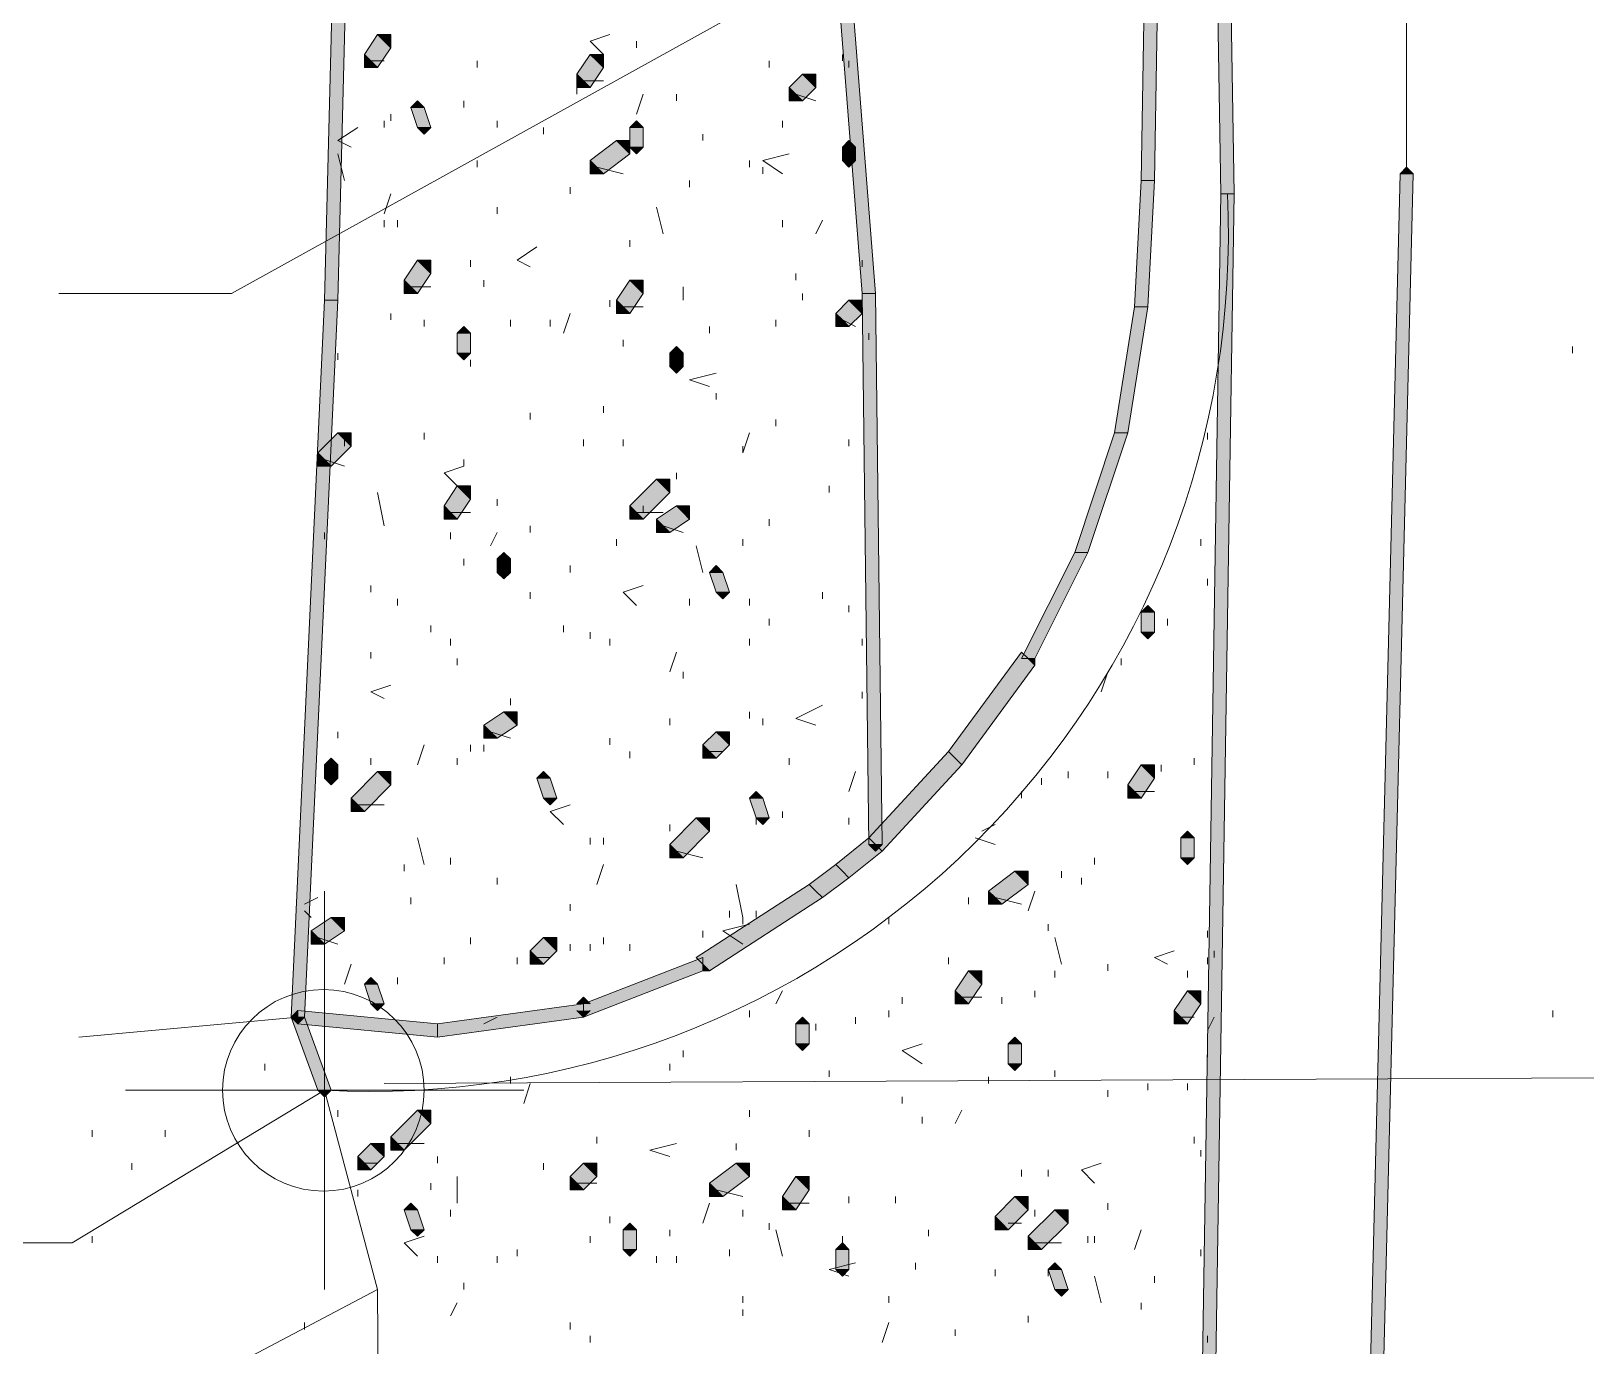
# Model space of a CAD drawing. Header units: inches. Extents: x 10 to 486, y 7 to 426.
# Drawn here: x 376.33 to 391.94, y 404.32 to 417.52 of the extents above; entities that cross this region are included whole.
import ezdxf

# ---------------------------------------------------------------- set-up
doc = ezdxf.new("R2010")
doc.units = ezdxf.units.IN
doc.header["$LTSCALE"] = 3
doc.header["$MEASUREMENT"] = 0
doc.layers.add('PDF_Geometry', color=7, linetype='Continuous', true_color=0x999999)
doc.layers.add('PDF_Solid Fills', color=7, linetype='Continuous')

msp = doc.modelspace()

# ---------------------------------------------------------------- hatches: boundary and pattern name
at = {"layer": 'PDF_Solid Fills', "true_color": 0x999999, "transparency": 33554559}
for points in [[(379.343, 414.817), (379.41, 414.817), (379.543, 420.083), (379.41, 420.083), (379.277, 414.817)], [(384.743, 414.883), (384.81, 414.883), (384.41, 419.95), (384.277, 419.95), (384.677, 414.883)], [(379.743, 417.217), (379.81, 417.15), (379.943, 417.35), (379.877, 417.417), (379.81, 417.483), (379.677, 417.283)], [(381.877, 417.017), (381.943, 416.95), (382.077, 417.15), (382.01, 417.217), (381.943, 417.283), (381.81, 417.083)], [(384.01, 416.883), (384.077, 416.817), (384.21, 416.95), (384.143, 417.017), (384.077, 417.083), (383.943, 416.95)], [(380.277, 416.55), (380.343, 416.55), (380.277, 416.75), (380.143, 416.75), (380.21, 416.55)], [(382.01, 416.15), (382.077, 416.083), (382.343, 416.283), (382.277, 416.35), (382.21, 416.417), (381.943, 416.217)], [(382.41, 416.35), (382.477, 416.35), (382.477, 416.55), (382.343, 416.55), (382.343, 416.35)], [(384.543, 416.217), (384.61, 416.217), (384.61, 416.35), (384.477, 416.35), (384.477, 416.217)], [(380.143, 414.95), (380.21, 414.883), (380.343, 415.083), (380.277, 415.15), (380.21, 415.217), (380.077, 415.017)], [(382.277, 414.75), (382.343, 414.683), (382.477, 414.883), (382.41, 414.95), (382.343, 415.017), (382.21, 414.817)], [(384.81, 409.35), (384.877, 409.35), (384.81, 414.883), (384.677, 414.883), (384.743, 409.35)], [(379.01, 407.617), (379.077, 407.617), (379.41, 414.817), (379.277, 414.817), (378.943, 407.617)], [(384.477, 414.617), (384.543, 414.55), (384.677, 414.683), (384.61, 414.75), (384.543, 414.817), (384.41, 414.683)], [(380.677, 414.283), (380.743, 414.283), (380.743, 414.483), (380.61, 414.483), (380.61, 414.283)], [(382.81, 414.15), (382.877, 414.15), (382.877, 414.283), (382.743, 414.283), (382.743, 414.15)], [(379.277, 413.217), (379.343, 413.15), (379.543, 413.35), (379.477, 413.417), (379.41, 413.483), (379.21, 413.283)], [(382.41, 412.683), (382.477, 412.617), (382.743, 412.883), (382.677, 412.95), (382.61, 413.017), (382.343, 412.75)], [(380.543, 412.683), (380.61, 412.617), (380.743, 412.817), (380.677, 412.883), (380.61, 412.95), (380.477, 412.75)], [(382.677, 412.55), (382.743, 412.483), (382.943, 412.617), (382.877, 412.683), (382.81, 412.75), (382.61, 412.617)], [(381.077, 412.083), (381.143, 412.083), (381.143, 412.217), (381.01, 412.217), (381.01, 412.083)], [(383.277, 411.883), (383.343, 411.883), (383.277, 412.083), (383.143, 412.083), (383.21, 411.883)], [(387.543, 411.483), (387.61, 411.483), (387.61, 411.683), (387.477, 411.683), (387.477, 411.483)], [(380.943, 410.483), (381.01, 410.417), (381.21, 410.55), (381.143, 410.617), (381.077, 410.683), (380.877, 410.55)], [(383.143, 410.283), (383.21, 410.217), (383.343, 410.35), (383.277, 410.417), (383.21, 410.483), (383.077, 410.35)], [(379.343, 410.017), (379.41, 410.017), (379.41, 410.15), (379.277, 410.15), (379.277, 410.017)], [(379.61, 409.75), (379.677, 409.683), (379.943, 409.95), (379.877, 410.017), (379.81, 410.083), (379.543, 409.817)], [(381.543, 409.817), (381.61, 409.817), (381.543, 410.017), (381.41, 410.017), (381.477, 409.817)], [(387.41, 409.883), (387.477, 409.817), (387.61, 410.017), (387.543, 410.083), (387.477, 410.15), (387.343, 409.95)], [(383.677, 409.617), (383.743, 409.617), (383.677, 409.817), (383.543, 409.817), (383.61, 409.617)], [(382.81, 409.283), (382.877, 409.217), (383.143, 409.483), (383.077, 409.55), (383.01, 409.617), (382.743, 409.35)], [(387.943, 409.217), (388.01, 409.217), (388.01, 409.417), (387.877, 409.417), (387.877, 409.217)], [(386.01, 408.817), (386.077, 408.75), (386.343, 408.95), (386.277, 409.017), (386.21, 409.083), (385.943, 408.883)], [(379.21, 408.417), (379.277, 408.35), (379.477, 408.483), (379.41, 408.55), (379.343, 408.617), (379.143, 408.483)], [(381.41, 408.217), (381.477, 408.15), (381.61, 408.283), (381.543, 408.35), (381.477, 408.417), (381.343, 408.283)], [(385.677, 407.817), (385.743, 407.75), (385.877, 407.95), (385.81, 408.017), (385.743, 408.083), (385.61, 407.883)], [(379.81, 407.75), (379.877, 407.75), (379.81, 407.95), (379.677, 407.95), (379.743, 407.75)], [(387.877, 407.617), (387.943, 407.55), (388.077, 407.75), (388.01, 407.817), (387.943, 407.883), (387.81, 407.683)], [(384.077, 407.35), (384.143, 407.35), (384.143, 407.55), (384.01, 407.55), (384.01, 407.35)], [(386.21, 407.15), (386.277, 407.15), (386.277, 407.35), (386.143, 407.35), (386.143, 407.15)], [(380.01, 406.35), (380.077, 406.283), (380.343, 406.55), (380.277, 406.617), (380.21, 406.683), (379.943, 406.417)], [(379.677, 406.15), (379.743, 406.083), (379.877, 406.217), (379.81, 406.283), (379.743, 406.35), (379.61, 406.217)], [(381.81, 405.95), (381.877, 405.883), (382.01, 406.017), (381.943, 406.083), (381.877, 406.15), (381.743, 406.017)], [(383.21, 405.883), (383.277, 405.817), (383.543, 406.017), (383.477, 406.083), (383.41, 406.15), (383.143, 405.95)], [(383.943, 405.75), (384.01, 405.683), (384.143, 405.883), (384.077, 405.95), (384.01, 406.017), (383.877, 405.817)], [(386.077, 405.55), (386.143, 405.483), (386.343, 405.683), (386.277, 405.75), (386.21, 405.817), (386.01, 405.617)], [(380.21, 405.483), (380.277, 405.483), (380.21, 405.683), (380.077, 405.683), (380.143, 405.483)], [(386.41, 405.35), (386.477, 405.283), (386.743, 405.55), (386.677, 405.617), (386.61, 405.683), (386.343, 405.417)], [(382.343, 405.283), (382.41, 405.283), (382.41, 405.483), (382.277, 405.483), (382.277, 405.283)], [(384.477, 405.083), (384.543, 405.083), (384.543, 405.283), (384.41, 405.283), (384.41, 405.083)], [(386.677, 404.883), (386.743, 404.883), (386.677, 405.083), (386.543, 405.083), (386.61, 404.883)]]:
    msp.add_hatch(color=253, dxfattribs=at).paths.add_polyline_path(points)
at = {"layer": 'PDF_Solid Fills', "true_color": 0x767676, "transparency": 33554559}
for points in [[(387.543, 416.017), (387.61, 416.017), (387.677, 420.017), (387.543, 420.017), (387.477, 416.017)], [(388.343, 415.883), (388.41, 415.883), (388.343, 419.95), (388.21, 419.95), (388.277, 415.883)], [(387.477, 414.75), (387.543, 414.75), (387.61, 416.017), (387.477, 416.017), (387.41, 414.75)], [(389.61, 394.617), (389.677, 394.617), (390.21, 416.083), (390.077, 416.083), (389.543, 394.617)], [(387.543, 364.883), (387.61, 364.883), (388.41, 415.883), (388.277, 415.883), (387.477, 364.883)], [(387.277, 413.483), (387.343, 413.483), (387.543, 414.75), (387.41, 414.75), (387.21, 413.483)], [(386.877, 412.283), (386.943, 412.283), (387.343, 413.483), (387.21, 413.483), (386.81, 412.283)], [(386.343, 411.217), (386.41, 411.217), (386.943, 412.283), (386.81, 412.283), (386.277, 411.217)], [(385.61, 410.217), (385.677, 410.15), (386.41, 411.15), (386.343, 411.217), (386.277, 411.283), (385.543, 410.283)], [(384.81, 409.35), (384.877, 409.283), (385.677, 410.15), (385.61, 410.217), (385.543, 410.283), (384.743, 409.417)], [(384.477, 409.083), (384.543, 409.017), (384.877, 409.283), (384.81, 409.35), (384.743, 409.417), (384.41, 409.15)], [(384.21, 408.883), (384.277, 408.817), (384.543, 409.017), (384.477, 409.083), (384.41, 409.15), (384.143, 408.95)], [(383.077, 408.15), (383.143, 408.083), (384.277, 408.817), (384.21, 408.883), (384.143, 408.95), (383.01, 408.217)], [(381.877, 407.683), (381.877, 407.617), (383.077, 408.083), (383.077, 408.217), (381.877, 407.75)], [(379.01, 407.617), (379.01, 407.55), (380.41, 407.417), (380.41, 407.55), (379.01, 407.683)], [(380.41, 407.483), (380.41, 407.417), (381.877, 407.617), (381.877, 407.75), (380.41, 407.55)], [(379.277, 406.883), (379.343, 406.883), (379.077, 407.617), (378.943, 407.617), (379.21, 406.883)]]:
    msp.add_hatch(color=8, dxfattribs=at).paths.add_polyline_path(points)

# ---------------------------------------------------------------- linework, layer by layer
at = {"layer": 'PDF_Geometry', "color": 7, "lineweight": 13}
for points in [[(387.61, 420.017), (378.343, 414.883), (376.61, 414.883)], [(379.277, 404.883), (379.277, 408.883)], [(379.877, 406.95), (394.277, 407.017)], [(379.277, 406.883), (376.743, 405.35), (374.743, 405.35)], [(377.277, 406.883), (381.277, 406.883)]]:
    msp.add_lwpolyline(points, dxfattribs=at)
at = {"layer": 'PDF_Geometry', "lineweight": 5}
for points in [[(379.343, 414.817), (379.41, 414.817), (379.543, 420.083), (379.41, 420.083), (379.277, 414.817)], [(384.743, 414.883), (384.81, 414.883), (384.41, 419.95), (384.277, 419.95), (384.677, 414.883)], [(379.743, 417.217), (379.81, 417.15), (379.943, 417.35), (379.877, 417.417), (379.81, 417.483), (379.677, 417.283)], [(381.877, 417.017), (381.943, 416.95), (382.077, 417.15), (382.01, 417.217), (381.943, 417.283), (381.81, 417.083)], [(384.01, 416.883), (384.077, 416.817), (384.21, 416.95), (384.143, 417.017), (384.077, 417.083), (383.943, 416.95)], [(380.277, 416.55), (380.343, 416.55), (380.277, 416.75), (380.143, 416.75), (380.21, 416.55)], [(382.01, 416.15), (382.077, 416.083), (382.343, 416.283), (382.277, 416.35), (382.21, 416.417), (381.943, 416.217)], [(382.41, 416.35), (382.477, 416.35), (382.477, 416.55), (382.343, 416.55), (382.343, 416.35)], [(384.543, 416.217), (384.61, 416.217), (384.61, 416.35), (384.477, 416.35), (384.477, 416.217)], [(380.143, 414.95), (380.21, 414.883), (380.343, 415.083), (380.277, 415.15), (380.21, 415.217), (380.077, 415.017)], [(382.277, 414.75), (382.343, 414.683), (382.477, 414.883), (382.41, 414.95), (382.343, 415.017), (382.21, 414.817)], [(384.81, 409.35), (384.877, 409.35), (384.81, 414.883), (384.677, 414.883), (384.743, 409.35)], [(379.01, 407.617), (379.077, 407.617), (379.41, 414.817), (379.277, 414.817), (378.943, 407.617)], [(384.477, 414.617), (384.543, 414.55), (384.677, 414.683), (384.61, 414.75), (384.543, 414.817), (384.41, 414.683)], [(380.677, 414.283), (380.743, 414.283), (380.743, 414.483), (380.61, 414.483), (380.61, 414.283)], [(382.81, 414.15), (382.877, 414.15), (382.877, 414.283), (382.743, 414.283), (382.743, 414.15)], [(379.277, 413.217), (379.343, 413.15), (379.543, 413.35), (379.477, 413.417), (379.41, 413.483), (379.21, 413.283)], [(382.41, 412.683), (382.477, 412.617), (382.743, 412.883), (382.677, 412.95), (382.61, 413.017), (382.343, 412.75)], [(380.543, 412.683), (380.61, 412.617), (380.743, 412.817), (380.677, 412.883), (380.61, 412.95), (380.477, 412.75)], [(382.677, 412.55), (382.743, 412.483), (382.943, 412.617), (382.877, 412.683), (382.81, 412.75), (382.61, 412.617)], [(381.077, 412.083), (381.143, 412.083), (381.143, 412.217), (381.01, 412.217), (381.01, 412.083)], [(383.277, 411.883), (383.343, 411.883), (383.277, 412.083), (383.143, 412.083), (383.21, 411.883)], [(387.543, 411.483), (387.61, 411.483), (387.61, 411.683), (387.477, 411.683), (387.477, 411.483)], [(380.943, 410.483), (381.01, 410.417), (381.21, 410.55), (381.143, 410.617), (381.077, 410.683), (380.877, 410.55)], [(383.143, 410.283), (383.21, 410.217), (383.343, 410.35), (383.277, 410.417), (383.21, 410.483), (383.077, 410.35)], [(379.343, 410.017), (379.41, 410.017), (379.41, 410.15), (379.277, 410.15), (379.277, 410.017)], [(379.61, 409.75), (379.677, 409.683), (379.943, 409.95), (379.877, 410.017), (379.81, 410.083), (379.543, 409.817)], [(381.543, 409.817), (381.61, 409.817), (381.543, 410.017), (381.41, 410.017), (381.477, 409.817)], [(387.41, 409.883), (387.477, 409.817), (387.61, 410.017), (387.543, 410.083), (387.477, 410.15), (387.343, 409.95)], [(383.677, 409.617), (383.743, 409.617), (383.677, 409.817), (383.543, 409.817), (383.61, 409.617)], [(382.81, 409.283), (382.877, 409.217), (383.143, 409.483), (383.077, 409.55), (383.01, 409.617), (382.743, 409.35)], [(387.943, 409.217), (388.01, 409.217), (388.01, 409.417), (387.877, 409.417), (387.877, 409.217)], [(386.01, 408.817), (386.077, 408.75), (386.343, 408.95), (386.277, 409.017), (386.21, 409.083), (385.943, 408.883)], [(379.21, 408.417), (379.277, 408.35), (379.477, 408.483), (379.41, 408.55), (379.343, 408.617), (379.143, 408.483)], [(381.41, 408.217), (381.477, 408.15), (381.61, 408.283), (381.543, 408.35), (381.477, 408.417), (381.343, 408.283)], [(385.677, 407.817), (385.743, 407.75), (385.877, 407.95), (385.81, 408.017), (385.743, 408.083), (385.61, 407.883)], [(379.81, 407.75), (379.877, 407.75), (379.81, 407.95), (379.677, 407.95), (379.743, 407.75)], [(387.877, 407.617), (387.943, 407.55), (388.077, 407.75), (388.01, 407.817), (387.943, 407.883), (387.81, 407.683)], [(384.077, 407.35), (384.143, 407.35), (384.143, 407.55), (384.01, 407.55), (384.01, 407.35)], [(386.21, 407.15), (386.277, 407.15), (386.277, 407.35), (386.143, 407.35), (386.143, 407.15)], [(380.01, 406.35), (380.077, 406.283), (380.343, 406.55), (380.277, 406.617), (380.21, 406.683), (379.943, 406.417)], [(379.677, 406.15), (379.743, 406.083), (379.877, 406.217), (379.81, 406.283), (379.743, 406.35), (379.61, 406.217)], [(381.81, 405.95), (381.877, 405.883), (382.01, 406.017), (381.943, 406.083), (381.877, 406.15), (381.743, 406.017)], [(383.21, 405.883), (383.277, 405.817), (383.543, 406.017), (383.477, 406.083), (383.41, 406.15), (383.143, 405.95)], [(383.943, 405.75), (384.01, 405.683), (384.143, 405.883), (384.077, 405.95), (384.01, 406.017), (383.877, 405.817)], [(386.077, 405.55), (386.143, 405.483), (386.343, 405.683), (386.277, 405.75), (386.21, 405.817), (386.01, 405.617)], [(380.21, 405.483), (380.277, 405.483), (380.21, 405.683), (380.077, 405.683), (380.143, 405.483)], [(386.41, 405.35), (386.477, 405.283), (386.743, 405.55), (386.677, 405.617), (386.61, 405.683), (386.343, 405.417)], [(382.343, 405.283), (382.41, 405.283), (382.41, 405.483), (382.277, 405.483), (382.277, 405.283)], [(384.477, 405.083), (384.543, 405.083), (384.543, 405.283), (384.41, 405.283), (384.41, 405.083)], [(386.677, 404.883), (386.743, 404.883), (386.677, 405.083), (386.543, 405.083), (386.61, 404.883)]]:
    msp.add_lwpolyline(points, close=True, dxfattribs=at)
at = {"layer": 'PDF_Geometry', "color": 8, "lineweight": 5, "true_color": 0x767676}
for points in [[(387.543, 416.017), (387.61, 416.017), (387.677, 420.017), (387.543, 420.017), (387.477, 416.017)], [(388.343, 415.883), (388.41, 415.883), (388.343, 419.95), (388.21, 419.95), (388.277, 415.883)], [(387.477, 414.75), (387.543, 414.75), (387.61, 416.017), (387.477, 416.017), (387.41, 414.75)], [(389.61, 394.617), (389.677, 394.617), (390.21, 416.083), (390.077, 416.083), (389.543, 394.617)], [(387.543, 364.883), (387.61, 364.883), (388.41, 415.883), (388.277, 415.883), (387.477, 364.883)], [(387.277, 413.483), (387.343, 413.483), (387.543, 414.75), (387.41, 414.75), (387.21, 413.483)], [(386.877, 412.283), (386.943, 412.283), (387.343, 413.483), (387.21, 413.483), (386.81, 412.283)], [(386.343, 411.217), (386.41, 411.217), (386.943, 412.283), (386.81, 412.283), (386.277, 411.217)], [(385.61, 410.217), (385.677, 410.15), (386.41, 411.15), (386.343, 411.217), (386.277, 411.283), (385.543, 410.283)], [(384.81, 409.35), (384.877, 409.283), (385.677, 410.15), (385.61, 410.217), (385.543, 410.283), (384.743, 409.417)], [(385.677, 410.15), (385.677, 410.15), (385.61, 410.217)], [(384.477, 409.083), (384.543, 409.017), (384.877, 409.283), (384.81, 409.35), (384.743, 409.417), (384.41, 409.15)], [(384.877, 409.283), (384.877, 409.283), (384.81, 409.35)], [(384.21, 408.883), (384.277, 408.817), (384.543, 409.017), (384.477, 409.083), (384.41, 409.15), (384.143, 408.95)], [(384.543, 409.017), (384.543, 409.017), (384.477, 409.083)], [(383.077, 408.15), (383.143, 408.083), (384.277, 408.817), (384.21, 408.883), (384.143, 408.95), (383.01, 408.217)], [(384.277, 408.817), (384.277, 408.817), (384.21, 408.883)], [(381.877, 407.683), (381.877, 407.617), (383.077, 408.083), (383.077, 408.217), (381.877, 407.75)], [(379.01, 407.617), (379.01, 407.55), (380.41, 407.417), (380.41, 407.55), (379.01, 407.683)], [(380.41, 407.483), (380.41, 407.417), (381.877, 407.617), (381.877, 407.75), (380.41, 407.55)], [(379.277, 406.883), (379.343, 406.883), (379.077, 407.617), (378.943, 407.617), (379.21, 406.883)]]:
    msp.add_lwpolyline(points, close=True, dxfattribs=at)
at = {"layer": 'PDF_Geometry', "color": 8, "lineweight": 13, "true_color": 0x767676}
msp.add_lwpolyline([(390.143, 419.683), (390.143, 416.083)], dxfattribs=at)
at = {"layer": 'PDF_Geometry', "lineweight": 5}
for points in [[(379.81, 417.483), (379.943, 417.483), (379.943, 417.35)], [(379.81, 417.15), (379.677, 417.15), (379.677, 417.283)], [(381.943, 417.283), (382.077, 417.283), (382.077, 417.15)], [(381.943, 416.95), (381.81, 416.95), (381.81, 417.083)], [(384.077, 417.083), (384.21, 417.083), (384.21, 416.95)], [(384.077, 416.817), (383.943, 416.817), (383.943, 416.95)], [(380.143, 416.75), (380.21, 416.817), (380.277, 416.75)], [(382.343, 416.55), (382.41, 416.617), (382.477, 416.55)], [(380.343, 416.55), (380.277, 416.483), (380.21, 416.55)], [(382.21, 416.417), (382.343, 416.417), (382.343, 416.283)], [(384.477, 416.35), (384.543, 416.417), (384.61, 416.35)], [(382.477, 416.35), (382.41, 416.283), (382.343, 416.35)], [(382.077, 416.083), (381.943, 416.083), (381.943, 416.217)], [(384.61, 416.217), (384.543, 416.15), (384.477, 416.217)], [(380.21, 415.217), (380.343, 415.217), (380.343, 415.083)], [(380.21, 414.883), (380.077, 414.883), (380.077, 415.017)], [(382.343, 415.017), (382.477, 415.017), (382.477, 414.883)], [(384.81, 414.883), (384.81, 414.883)], [(379.41, 414.817), (379.41, 414.817)], [(382.343, 414.683), (382.21, 414.683), (382.21, 414.817)], [(384.543, 414.817), (384.677, 414.817), (384.677, 414.683)], [(380.61, 414.483), (380.677, 414.55), (380.743, 414.483)], [(384.543, 414.55), (384.41, 414.55), (384.41, 414.683)], [(380.743, 414.283), (380.677, 414.217), (380.61, 414.283)], [(382.743, 414.283), (382.81, 414.35), (382.877, 414.283)], [(382.877, 414.15), (382.81, 414.083), (382.743, 414.15)], [(379.41, 413.483), (379.543, 413.483), (379.543, 413.35)], [(379.343, 413.15), (379.21, 413.15), (379.21, 413.283)], [(382.61, 413.017), (382.743, 413.017), (382.743, 412.883)], [(380.61, 412.95), (380.743, 412.95), (380.743, 412.817)], [(380.61, 412.617), (380.477, 412.617), (380.477, 412.75)], [(382.477, 412.617), (382.343, 412.617), (382.343, 412.75)], [(382.81, 412.75), (382.943, 412.75), (382.943, 412.617)], [(382.743, 412.483), (382.61, 412.483), (382.61, 412.617)], [(381.01, 412.217), (381.077, 412.283), (381.143, 412.217)], [(381.143, 412.083), (381.077, 412.017), (381.01, 412.083)], [(383.143, 412.083), (383.21, 412.15), (383.277, 412.083)], [(383.343, 411.883), (383.277, 411.817), (383.21, 411.883)], [(387.477, 411.683), (387.543, 411.75), (387.61, 411.683)], [(387.61, 411.483), (387.543, 411.417), (387.477, 411.483)], [(381.077, 410.683), (381.21, 410.683), (381.21, 410.55)], [(381.01, 410.417), (380.877, 410.417), (380.877, 410.55)], [(383.21, 410.483), (383.343, 410.483), (383.343, 410.35)], [(383.21, 410.217), (383.077, 410.217), (383.077, 410.35)], [(379.277, 410.15), (379.343, 410.217), (379.41, 410.15)], [(379.41, 410.017), (379.343, 409.95), (379.277, 410.017)], [(379.81, 410.083), (379.943, 410.083), (379.943, 409.95)], [(381.41, 410.017), (381.477, 410.083), (381.543, 410.017)], [(387.477, 410.15), (387.61, 410.15), (387.61, 410.017)], [(383.543, 409.817), (383.61, 409.883), (383.677, 409.817)], [(387.477, 409.817), (387.343, 409.817), (387.343, 409.95)], [(379.677, 409.683), (379.543, 409.683), (379.543, 409.817)], [(381.61, 409.817), (381.543, 409.75), (381.477, 409.817)], [(383.01, 409.617), (383.143, 409.617), (383.143, 409.483)], [(383.743, 409.617), (383.677, 409.55), (383.61, 409.617)], [(387.877, 409.417), (387.943, 409.483), (388.01, 409.417)], [(382.877, 409.217), (382.743, 409.217), (382.743, 409.35)], [(384.877, 409.35), (384.81, 409.283), (384.743, 409.35)], [(386.21, 409.083), (386.343, 409.083), (386.343, 408.95)], [(388.01, 409.217), (387.943, 409.15), (387.877, 409.217)], [(386.077, 408.75), (385.943, 408.75), (385.943, 408.883)], [(379.343, 408.617), (379.477, 408.617), (379.477, 408.483)], [(379.277, 408.35), (379.143, 408.35), (379.143, 408.483)], [(381.477, 408.417), (381.61, 408.417), (381.61, 408.283)], [(381.477, 408.15), (381.343, 408.15), (381.343, 408.283)], [(379.677, 407.95), (379.743, 408.017), (379.81, 407.95)], [(385.743, 408.083), (385.877, 408.083), (385.877, 407.95)], [(385.743, 407.75), (385.61, 407.75), (385.61, 407.883)], [(387.943, 407.883), (388.077, 407.883), (388.077, 407.75)], [(379.877, 407.75), (379.81, 407.683), (379.743, 407.75)], [(381.81, 407.75), (381.877, 407.817), (381.943, 407.75)], [(381.943, 407.683), (381.877, 407.617), (381.81, 407.683)], [(387.943, 407.55), (387.81, 407.55), (387.81, 407.683)], [(379.077, 407.617), (379.01, 407.55), (378.943, 407.617)], [(384.01, 407.55), (384.077, 407.617), (384.143, 407.55)], [(386.143, 407.35), (386.21, 407.417), (386.277, 407.35)], [(384.143, 407.35), (384.077, 407.283), (384.01, 407.35)], [(386.277, 407.15), (386.21, 407.083), (386.143, 407.15)], [(380.21, 406.683), (380.343, 406.683), (380.343, 406.55)], [(380.077, 406.283), (379.943, 406.283), (379.943, 406.417)], [(379.743, 406.35), (379.877, 406.35), (379.877, 406.217)], [(379.743, 406.083), (379.61, 406.083), (379.61, 406.217)], [(381.877, 406.15), (382.01, 406.15), (382.01, 406.017)], [(383.41, 406.15), (383.543, 406.15), (383.543, 406.017)], [(381.877, 405.883), (381.743, 405.883), (381.743, 406.017)], [(383.277, 405.817), (383.143, 405.817), (383.143, 405.95)], [(384.01, 406.017), (384.143, 406.017), (384.143, 405.883)], [(384.01, 405.683), (383.877, 405.683), (383.877, 405.817)], [(386.21, 405.817), (386.343, 405.817), (386.343, 405.683)], [(380.077, 405.683), (380.143, 405.75), (380.21, 405.683)], [(386.61, 405.683), (386.743, 405.683), (386.743, 405.55)], [(380.277, 405.483), (380.21, 405.417), (380.143, 405.483)], [(382.277, 405.483), (382.343, 405.55), (382.41, 405.483)], [(386.143, 405.483), (386.01, 405.483), (386.01, 405.617)], [(384.41, 405.283), (384.477, 405.35), (384.543, 405.283)], [(386.477, 405.283), (386.343, 405.283), (386.343, 405.417)], [(382.41, 405.283), (382.343, 405.217), (382.277, 405.283)], [(384.543, 405.083), (384.477, 405.017), (384.41, 405.083)], [(386.543, 405.083), (386.61, 405.15), (386.677, 405.083)], [(386.743, 404.883), (386.677, 404.817), (386.61, 404.883)]]:
    msp.add_lwpolyline(points, dxfattribs=at)
at = {"layer": 'PDF_Geometry', "lineweight": 13}
for points in [[(382.077, 417.283), (381.943, 417.417), (382.143, 417.483)], [(382.41, 417.417), (382.41, 417.35)], [(379.743, 417.217), (379.877, 417.217)], [(380.81, 417.217), (380.81, 417.15)], [(383.743, 417.217), (383.743, 417.15)], [(384.477, 417.283), (384.477, 417.217)], [(384.543, 417.217), (384.543, 417.15)], [(381.81, 416.95), (381.81, 416.883)], [(381.877, 417.017), (382.077, 417.017)], [(382.41, 416.683), (382.477, 416.883)], [(382.81, 416.883), (382.81, 416.817)], [(384.01, 416.883), (384.21, 416.817)], [(380.677, 416.817), (380.677, 416.75)], [(379.877, 416.617), (379.877, 416.55)], [(379.943, 416.683), (379.943, 416.617)], [(381.01, 416.617), (381.01, 416.55)], [(383.877, 416.617), (383.877, 416.55)], [(379.543, 416.35), (379.41, 416.417), (379.61, 416.55)], [(381.477, 416.55), (381.477, 416.483)], [(382.343, 416.417), (382.343, 416.35)], [(383.077, 416.483), (383.077, 416.417)], [(379.477, 416.017), (379.41, 416.283)], [(383.877, 416.083), (383.677, 416.217), (383.943, 416.283)], [(380.81, 416.217), (380.81, 416.15)], [(382.01, 416.15), (382.277, 416.083)], [(383.543, 416.217), (383.543, 416.15)], [(383.677, 416.15), (383.677, 416.083)], [(381.743, 415.95), (381.743, 415.883)], [(382.943, 416.017), (382.943, 415.95)], [(379.877, 415.683), (379.943, 415.883)], [(381.01, 415.75), (381.01, 415.683)], [(382.677, 415.483), (382.61, 415.75)], [(379.877, 415.617), (379.877, 415.55)], [(380.01, 415.617), (380.01, 415.55)], [(383.877, 415.617), (383.877, 415.55)], [(384.21, 415.483), (384.277, 415.617)], [(381.343, 415.15), (381.21, 415.217), (381.41, 415.35)], [(382.343, 415.417), (382.343, 415.35)], [(380.743, 415.217), (380.743, 415.15)], [(384.677, 415.217), (384.677, 415.15)], [(380.877, 415.017), (380.877, 414.95)], [(384.01, 415.083), (384.01, 415.017)], [(380.143, 414.95), (380.343, 414.95)], [(382.477, 414.95), (382.477, 414.883)], [(382.877, 414.95), (382.877, 414.883), (382.877, 414.817)], [(384.077, 414.883), (384.077, 414.817)], [(382.143, 414.817), (382.143, 414.75)], [(382.277, 414.75), (382.477, 414.75)], [(379.943, 414.683), (379.943, 414.617)], [(380.277, 414.617), (380.277, 414.55)], [(381.143, 414.617), (381.143, 414.55)], [(381.543, 414.617), (381.543, 414.55)], [(381.677, 414.483), (381.743, 414.683)], [(383.143, 414.55), (383.143, 414.483)], [(383.81, 414.617), (383.81, 414.55)], [(384.477, 414.617), (384.61, 414.55)], [(382.277, 414.417), (382.277, 414.35)], [(384.743, 414.483), (384.743, 414.417)], [(379.41, 414.283), (379.41, 414.217)], [(391.81, 414.35), (391.81, 414.283)], [(380.743, 414.217), (380.743, 414.15)], [(383.143, 413.95), (382.943, 414.017), (383.21, 414.083)], [(383.21, 413.883), (383.21, 413.817)], [(381.343, 413.683), (381.343, 413.617)], [(382.077, 413.75), (382.077, 413.683)], [(383.81, 413.617), (383.81, 413.55)], [(380.277, 413.483), (380.277, 413.417)], [(383.477, 413.35), (383.477, 413.283), (383.543, 413.483)], [(388.143, 413.483), (388.143, 413.417)], [(379.477, 413.417), (379.477, 413.35)], [(381.877, 413.417), (381.877, 413.35)], [(382.277, 413.417), (382.277, 413.35)], [(384.543, 413.417), (384.543, 413.35)], [(379.277, 413.217), (379.477, 413.15)], [(380.61, 412.95), (380.477, 413.083), (380.677, 413.15), (380.677, 413.217)], [(382.81, 413.083), (382.81, 413.017)], [(379.877, 412.55), (379.81, 412.883)], [(381.01, 412.817), (381.01, 412.75)], [(384.343, 412.95), (384.343, 412.883)], [(380.543, 412.683), (380.743, 412.683)], [(382.41, 412.683), (382.677, 412.683)], [(382.477, 412.75), (382.477, 412.683)], [(381.343, 412.55), (381.343, 412.483)], [(382.677, 412.55), (382.877, 412.483)], [(383.743, 412.617), (383.743, 412.55)], [(379.277, 412.483), (379.277, 412.417)], [(380.543, 412.483), (380.543, 412.417)], [(380.943, 412.35), (381.01, 412.483)], [(382.21, 412.417), (382.21, 412.35)], [(383.077, 412.083), (383.01, 412.35)], [(383.477, 412.417), (383.477, 412.35)], [(388.077, 412.417), (388.077, 412.35)], [(380.677, 412.217), (380.677, 412.15)], [(381.743, 412.15), (381.743, 412.083)], [(379.743, 411.95), (379.743, 411.883)], [(381.343, 411.883), (381.343, 411.817)], [(382.41, 411.75), (382.277, 411.883), (382.477, 411.95)], [(384.277, 411.883), (384.277, 411.817)], [(388.143, 412.017), (388.143, 411.95)], [(380.01, 411.817), (380.01, 411.75)], [(382.943, 411.817), (382.943, 411.75)], [(383.543, 411.817), (383.543, 411.75)], [(384.543, 411.75), (384.543, 411.683)], [(383.743, 411.617), (383.743, 411.55)], [(387.743, 411.617), (387.743, 411.55)], [(380.343, 411.55), (380.343, 411.483)], [(380.543, 411.417), (380.543, 411.35)], [(381.677, 411.55), (381.677, 411.483)], [(381.943, 411.483), (381.943, 411.417)], [(382.143, 411.417), (382.143, 411.35)], [(383.543, 411.417), (383.543, 411.35)], [(384.677, 411.417), (384.677, 411.35)], [(379.743, 411.283), (379.743, 411.217)], [(382.743, 411.083), (382.81, 411.283)], [(380.61, 411.217), (380.61, 411.15)], [(387.277, 411.217), (387.277, 411.15)], [(379.877, 410.817), (379.743, 410.883), (379.943, 410.95)], [(382.877, 411.083), (382.877, 411.017)], [(387.077, 410.883), (387.143, 411.083)], [(381.143, 410.817), (381.143, 410.75)], [(384.677, 410.883), (384.677, 410.817)], [(383.543, 410.683), (383.543, 410.617)], [(384.21, 410.55), (384.01, 410.617), (384.277, 410.75)], [(379.41, 410.483), (379.41, 410.417)], [(380.943, 410.483), (381.143, 410.417)], [(382.743, 410.617), (382.743, 410.55)], [(383.677, 410.617), (383.677, 410.55)], [(380.21, 410.15), (380.277, 410.35)], [(380.743, 410.35), (380.743, 410.283)], [(380.877, 410.35), (380.877, 410.283)], [(382.143, 410.417), (382.143, 410.35)], [(379.743, 410.217), (379.743, 410.15)], [(380.61, 410.217), (380.61, 410.15)], [(382.343, 410.283), (382.343, 410.217)], [(383.143, 410.283), (383.277, 410.283)], [(383.943, 410.217), (383.943, 410.15)], [(388.01, 410.217), (388.01, 410.15)], [(384.543, 409.883), (384.61, 410.083)], [(386.477, 410.017), (386.477, 409.95)], [(386.743, 410.083), (386.743, 410.017)], [(387.143, 410.083), (387.143, 410.017)], [(387.677, 410.15), (387.677, 410.083)], [(386.277, 409.883), (386.277, 409.817)], [(387.41, 409.883), (387.61, 409.883)], [(379.61, 409.75), (379.877, 409.75)], [(381.677, 409.55), (381.543, 409.683), (381.743, 409.75)], [(382.743, 409.55), (382.743, 409.483)], [(383.61, 409.617), (383.61, 409.55)], [(383.877, 409.683), (383.877, 409.617)], [(384.543, 409.617), (384.543, 409.55)], [(385.877, 409.483), (386.01, 409.55)], [(380.277, 409.15), (380.21, 409.417)], [(381.943, 409.417), (381.943, 409.35)], [(382.077, 409.417), (382.077, 409.35)], [(385.81, 409.417), (386.01, 409.35)], [(382.743, 409.283), (382.743, 409.217)], [(382.81, 409.283), (383.077, 409.217)], [(380.077, 409.15), (380.077, 409.083)], [(380.543, 409.217), (380.543, 409.15)], [(382.01, 408.95), (382.077, 409.15)], [(386.677, 409.083), (386.677, 409.017)], [(387.01, 409.217), (387.01, 409.15)], [(381.01, 409.017), (381.01, 408.95)], [(383.477, 408.55), (383.477, 408.617), (383.41, 408.95)], [(386.877, 409.017), (386.877, 408.95)], [(379.077, 408.75), (379.21, 408.817)], [(380.143, 408.817), (380.143, 408.75)], [(385.743, 408.817), (385.743, 408.75)], [(386.01, 408.817), (386.277, 408.75)], [(386.343, 408.683), (386.41, 408.883)], [(379.077, 408.683), (379.143, 408.617)], [(379.277, 408.683), (379.277, 408.617)], [(381.743, 408.75), (381.743, 408.683)], [(383.343, 408.683), (383.343, 408.617)], [(383.61, 408.683), (383.61, 408.617)], [(384.943, 408.617), (384.943, 408.55)], [(379.143, 408.483), (379.143, 408.417)], [(383.077, 408.483), (383.077, 408.417)], [(383.477, 408.35), (383.277, 408.483), (383.543, 408.55)], [(386.543, 408.55), (386.543, 408.483)], [(388.143, 408.483), (388.143, 408.417)], [(379.21, 408.417), (379.41, 408.35)], [(380.743, 408.417), (380.743, 408.35)], [(381.743, 408.35), (381.743, 408.283)], [(381.943, 408.35), (381.943, 408.283)], [(382.077, 408.417), (382.077, 408.35)], [(382.343, 408.35), (382.343, 408.283)], [(386.677, 408.15), (386.61, 408.417)], [(379.477, 407.95), (379.543, 408.15)], [(380.477, 408.217), (380.477, 408.15)], [(381.21, 408.217), (381.21, 408.15)], [(381.41, 408.217), (381.543, 408.217)], [(385.543, 408.217), (385.543, 408.15)], [(387.143, 408.15), (387.143, 408.083)], [(387.743, 408.15), (387.61, 408.217), (387.81, 408.283)], [(388.143, 408.217), (388.143, 408.15)], [(388.21, 408.283), (388.21, 408.217)], [(379.277, 408.017), (379.277, 407.95)], [(380.01, 408.017), (380.01, 407.95)], [(386.61, 408.083), (386.61, 408.017)], [(387.943, 408.083), (387.943, 408.017)], [(383.81, 407.75), (383.877, 407.883)], [(386.41, 407.883), (386.41, 407.817)], [(381.877, 407.683), (381.877, 407.617)], [(383.543, 407.683), (383.543, 407.617)], [(384.943, 407.683), (384.943, 407.617)], [(385.077, 407.817), (385.077, 407.75)], [(385.677, 407.817), (385.877, 407.817)], [(386.077, 407.817), (386.077, 407.75)], [(391.61, 407.683), (391.61, 407.617)], [(379.01, 407.617), (376.81, 407.417)], [(380.877, 407.55), (381.01, 407.617)], [(384.21, 407.55), (384.21, 407.483)], [(384.61, 407.617), (384.61, 407.55)], [(387.877, 407.617), (388.01, 407.617)], [(388.143, 407.483), (388.21, 407.617)], [(382.877, 407.283), (382.877, 407.217)], [(385.277, 407.15), (385.077, 407.283), (385.277, 407.35)], [(388.143, 407.283), (388.143, 407.217)], [(378.677, 407.15), (378.677, 407.083)], [(382.743, 407.15), (382.743, 407.083)], [(384.343, 407.083), (384.343, 407.017)], [(386.61, 407.083), (386.61, 407.017)], [(381.143, 407.017), (381.143, 406.95)], [(381.277, 406.75), (381.343, 406.95)], [(385.943, 407.017), (385.943, 406.95)], [(387.543, 406.95), (387.543, 406.883)], [(387.943, 406.95), (387.943, 406.883)], [(379.277, 406.883), (379.81, 404.883), (379.877, 395.017), (379.477, 372.617), (378.877, 372.55), (372.543, 373.95), (373.743, 381.417), (373.81, 393.15), (371.543, 397.083), (376.143, 402.95), (379.81, 404.883)], [(385.077, 406.817), (385.077, 406.75)], [(387.143, 406.883), (387.143, 406.817)], [(379.41, 406.683), (379.41, 406.617)], [(383.543, 406.683), (383.543, 406.617)], [(385.277, 406.617), (385.277, 406.55)], [(385.61, 406.55), (385.677, 406.683)], [(376.943, 406.483), (376.943, 406.417)], [(377.677, 406.483), (377.677, 406.417)], [(382.01, 406.417), (382.01, 406.35)], [(384.143, 406.483), (384.143, 406.417)], [(388.01, 406.417), (388.01, 406.35)], [(380.01, 406.35), (380.277, 406.35)], [(382.743, 406.217), (382.543, 406.283), (382.81, 406.35)], [(383.41, 406.35), (383.41, 406.283)], [(388.077, 406.283), (388.077, 406.217)], [(377.343, 406.15), (377.343, 406.083)], [(379.677, 406.15), (379.81, 406.15)], [(380.41, 406.217), (380.41, 406.15)], [(381.477, 406.15), (381.477, 406.083)], [(387.01, 405.95), (386.877, 406.083), (387.077, 406.15)], [(380.343, 405.95), (380.343, 405.883)], [(380.61, 405.75), (380.61, 406.017)], [(381.81, 405.95), (382.01, 405.95)], [(386.277, 406.083), (386.277, 406.017)], [(386.543, 406.083), (386.543, 406.017)], [(379.61, 405.883), (379.61, 405.817)], [(383.21, 405.883), (383.477, 405.817)], [(384.543, 405.817), (384.543, 405.75)], [(385.01, 405.817), (385.01, 405.75)], [(380.543, 405.683), (380.543, 405.617)], [(383.077, 405.55), (383.143, 405.75)], [(383.477, 405.683), (383.477, 405.617)], [(383.943, 405.75), (384.143, 405.75)], [(386.41, 405.683), (386.41, 405.617)], [(387.143, 405.75), (387.143, 405.683)], [(382.143, 405.617), (382.143, 405.55)], [(382.743, 405.483), (382.743, 405.417)], [(383.743, 405.55), (383.743, 405.483)], [(383.877, 405.217), (383.81, 405.483)], [(385.343, 405.483), (385.343, 405.417)], [(386.143, 405.55), (386.277, 405.55)], [(387.41, 405.283), (387.477, 405.483)], [(376.943, 405.417), (376.943, 405.35)], [(380.21, 405.217), (380.077, 405.35), (380.277, 405.417)], [(381.943, 405.417), (381.943, 405.35)], [(384.477, 405.417), (384.477, 405.35)], [(386.41, 405.35), (386.677, 405.35)], [(386.943, 405.417), (386.943, 405.35)], [(387.01, 405.417), (387.01, 405.35)], [(380.41, 405.217), (380.41, 405.15)], [(381.01, 405.217), (381.01, 405.15)], [(381.21, 405.283), (381.21, 405.217)], [(382.61, 405.217), (382.61, 405.15)], [(382.81, 405.217), (382.81, 405.15)], [(383.343, 405.283), (383.343, 405.217)], [(388.077, 405.283), (388.077, 405.217)], [(384.543, 405.017), (384.343, 405.083), (384.61, 405.15)], [(384.41, 405.15), (384.41, 405.083)], [(385.21, 405.15), (385.21, 405.083)], [(386.01, 405.083), (386.01, 405.017)], [(386.543, 405.083), (386.543, 405.017)], [(387.077, 404.75), (387.01, 405.017)], [(387.61, 405.017), (387.61, 404.95)], [(380.677, 404.95), (380.677, 404.883)], [(380.543, 404.617), (380.61, 404.75)], [(383.477, 404.817), (383.477, 404.75)], [(384.943, 404.817), (384.943, 404.75)], [(387.477, 404.75), (387.477, 404.683)], [(379.077, 404.55), (379.077, 404.483)], [(381.743, 404.55), (381.743, 404.483)], [(383.477, 404.683), (383.477, 404.617)], [(384.877, 404.35), (384.943, 404.55)], [(386.343, 404.617), (386.343, 404.55)], [(381.943, 404.417), (381.943, 404.35)], [(385.61, 404.483), (385.61, 404.417)], [(388.143, 404.417), (388.143, 404.35)]]:
    msp.add_lwpolyline(points, dxfattribs=at)
at = {"layer": 'PDF_Geometry', "color": 8, "lineweight": 5, "true_color": 0x767676}
for points in [[(390.077, 416.083), (390.143, 416.15), (390.21, 416.083)], [(387.61, 416.017), (387.61, 416.017)], [(388.41, 415.883), (388.41, 415.883)], [(387.543, 414.75), (387.543, 414.75)], [(387.343, 413.483), (387.343, 413.483)], [(386.943, 412.283), (386.943, 412.283)], [(386.41, 411.15), (386.41, 411.217)], [(385.677, 410.15), (385.677, 410.15)], [(384.877, 409.283), (384.877, 409.283)], [(384.543, 409.017), (384.543, 409.017)], [(384.277, 408.817), (384.277, 408.817)], [(383.077, 408.083), (383.143, 408.083)], [(378.943, 407.617), (379.01, 407.683)], [(381.877, 407.617), (381.877, 407.617)], [(380.41, 407.417), (380.41, 407.417)], [(379.343, 406.883), (379.277, 406.817), (379.21, 406.883)]]:
    msp.add_lwpolyline(points, dxfattribs=at)
at = {"layer": 'PDF_Geometry', "color": 7, "lineweight": 13}
msp.add_circle((379.265, 406.883), 1.012, dxfattribs=at)
at = {"layer": 'PDF_Geometry', "color": 8, "lineweight": 13, "true_color": 0x767676}
msp.add_arc((379.745, 415.479), 8.608, 266.8815, 2.6956, dxfattribs=at)
at = {"layer": 'PDF_Solid Fills', "color": 253, "lineweight": 5, "true_color": 0x999999, "transparency": 33554559}
for points in [[(379.81, 417.483), (379.943, 417.483), (379.877, 417.417), (379.943, 417.35)], [(379.81, 417.15), (379.677, 417.15), (379.743, 417.217), (379.677, 417.283)], [(381.943, 417.283), (382.077, 417.283), (382.01, 417.217), (382.077, 417.15)], [(381.943, 416.95), (381.81, 416.95), (381.877, 417.017), (381.81, 417.083)], [(384.077, 417.083), (384.21, 417.083), (384.143, 417.017), (384.21, 416.95)], [(384.077, 416.817), (383.943, 416.817), (384.01, 416.883), (383.943, 416.95)], [(380.143, 416.75), (380.21, 416.817), (380.21, 416.75), (380.277, 416.75)], [(382.343, 416.55), (382.41, 416.617), (382.41, 416.55), (382.477, 416.55)], [(380.343, 416.55), (380.277, 416.483), (380.277, 416.55), (380.21, 416.55)], [(382.21, 416.417), (382.343, 416.417), (382.277, 416.35), (382.343, 416.283)], [(384.477, 416.35), (384.543, 416.417), (384.543, 416.35), (384.61, 416.35)], [(382.477, 416.35), (382.41, 416.283), (382.41, 416.35), (382.343, 416.35)], [(382.077, 416.083), (381.943, 416.083), (382.01, 416.15), (381.943, 416.217)], [(384.61, 416.217), (384.543, 416.15), (384.543, 416.217), (384.477, 416.217)], [(380.21, 415.217), (380.343, 415.217), (380.277, 415.15), (380.343, 415.083)], [(380.21, 414.883), (380.077, 414.883), (380.143, 414.95), (380.077, 415.017)], [(382.343, 415.017), (382.477, 415.017), (382.41, 414.95), (382.477, 414.883)], [(382.343, 414.683), (382.21, 414.683), (382.277, 414.75), (382.21, 414.817)], [(384.543, 414.817), (384.677, 414.817), (384.61, 414.75), (384.677, 414.683)], [(380.61, 414.483), (380.677, 414.55), (380.677, 414.483), (380.743, 414.483)], [(384.543, 414.55), (384.41, 414.55), (384.477, 414.617), (384.41, 414.683)], [(380.743, 414.283), (380.677, 414.217), (380.677, 414.283), (380.61, 414.283)], [(382.743, 414.283), (382.81, 414.35), (382.81, 414.283), (382.877, 414.283)], [(382.877, 414.15), (382.81, 414.083), (382.81, 414.15), (382.743, 414.15)], [(379.41, 413.483), (379.543, 413.483), (379.477, 413.417), (379.543, 413.35)], [(379.343, 413.15), (379.21, 413.15), (379.277, 413.217), (379.21, 413.283)], [(382.61, 413.017), (382.743, 413.017), (382.677, 412.95), (382.743, 412.883)], [(380.61, 412.95), (380.743, 412.95), (380.677, 412.883), (380.743, 412.817)], [(380.61, 412.617), (380.477, 412.617), (380.543, 412.683), (380.477, 412.75)], [(382.477, 412.617), (382.343, 412.617), (382.41, 412.683), (382.343, 412.75)], [(382.81, 412.75), (382.943, 412.75), (382.877, 412.683), (382.943, 412.617)], [(382.743, 412.483), (382.61, 412.483), (382.677, 412.55), (382.61, 412.617)], [(381.01, 412.217), (381.077, 412.283), (381.077, 412.217), (381.143, 412.217)], [(381.143, 412.083), (381.077, 412.017), (381.077, 412.083), (381.01, 412.083)], [(383.143, 412.083), (383.21, 412.15), (383.21, 412.083), (383.277, 412.083)], [(383.343, 411.883), (383.277, 411.817), (383.277, 411.883), (383.21, 411.883)], [(387.477, 411.683), (387.543, 411.75), (387.543, 411.683), (387.61, 411.683)], [(387.61, 411.483), (387.543, 411.417), (387.543, 411.483), (387.477, 411.483)], [(381.077, 410.683), (381.21, 410.683), (381.143, 410.617), (381.21, 410.55)], [(381.01, 410.417), (380.877, 410.417), (380.943, 410.483), (380.877, 410.55)], [(383.21, 410.483), (383.343, 410.483), (383.277, 410.417), (383.343, 410.35)], [(383.21, 410.217), (383.077, 410.217), (383.143, 410.283), (383.077, 410.35)], [(379.277, 410.15), (379.343, 410.217), (379.343, 410.15), (379.41, 410.15)], [(379.41, 410.017), (379.343, 409.95), (379.343, 410.017), (379.277, 410.017)], [(379.81, 410.083), (379.943, 410.083), (379.877, 410.017), (379.943, 409.95)], [(381.41, 410.017), (381.477, 410.083), (381.477, 410.017), (381.543, 410.017)], [(387.477, 410.15), (387.61, 410.15), (387.543, 410.083), (387.61, 410.017)], [(383.543, 409.817), (383.61, 409.883), (383.61, 409.817), (383.677, 409.817)], [(387.477, 409.817), (387.343, 409.817), (387.41, 409.883), (387.343, 409.95)], [(379.677, 409.683), (379.543, 409.683), (379.61, 409.75), (379.543, 409.817)], [(381.61, 409.817), (381.543, 409.75), (381.543, 409.817), (381.477, 409.817)], [(383.01, 409.617), (383.143, 409.617), (383.077, 409.55), (383.143, 409.483)], [(383.743, 409.617), (383.677, 409.55), (383.677, 409.617), (383.61, 409.617)], [(387.877, 409.417), (387.943, 409.483), (387.943, 409.417), (388.01, 409.417)], [(382.877, 409.217), (382.743, 409.217), (382.81, 409.283), (382.743, 409.35)], [(384.877, 409.35), (384.81, 409.283), (384.81, 409.35), (384.743, 409.35)], [(386.21, 409.083), (386.343, 409.083), (386.277, 409.017), (386.343, 408.95)], [(388.01, 409.217), (387.943, 409.15), (387.943, 409.217), (387.877, 409.217)], [(386.077, 408.75), (385.943, 408.75), (386.01, 408.817), (385.943, 408.883)], [(379.343, 408.617), (379.477, 408.617), (379.41, 408.55), (379.477, 408.483)], [(379.277, 408.35), (379.143, 408.35), (379.21, 408.417), (379.143, 408.483)], [(381.477, 408.417), (381.61, 408.417), (381.543, 408.35), (381.61, 408.283)], [(381.477, 408.15), (381.343, 408.15), (381.41, 408.217), (381.343, 408.283)], [(379.677, 407.95), (379.743, 408.017), (379.743, 407.95), (379.81, 407.95)], [(385.743, 408.083), (385.877, 408.083), (385.81, 408.017), (385.877, 407.95)], [(385.743, 407.75), (385.61, 407.75), (385.677, 407.817), (385.61, 407.883)], [(387.943, 407.883), (388.077, 407.883), (388.01, 407.817), (388.077, 407.75)], [(379.877, 407.75), (379.81, 407.683), (379.81, 407.75), (379.743, 407.75)], [(381.943, 407.683), (381.877, 407.617), (381.877, 407.683), (381.81, 407.683)], [(387.943, 407.55), (387.81, 407.55), (387.877, 407.617), (387.81, 407.683)], [(379.077, 407.617), (379.01, 407.55), (379.01, 407.617), (378.943, 407.617)], [(384.01, 407.55), (384.077, 407.617), (384.077, 407.55), (384.143, 407.55)], [(386.143, 407.35), (386.21, 407.417), (386.21, 407.35), (386.277, 407.35)], [(384.143, 407.35), (384.077, 407.283), (384.077, 407.35), (384.01, 407.35)], [(386.277, 407.15), (386.21, 407.083), (386.21, 407.15), (386.143, 407.15)], [(380.21, 406.683), (380.343, 406.683), (380.277, 406.617), (380.343, 406.55)], [(380.077, 406.283), (379.943, 406.283), (380.01, 406.35), (379.943, 406.417)], [(379.743, 406.35), (379.877, 406.35), (379.81, 406.283), (379.877, 406.217)], [(379.743, 406.083), (379.61, 406.083), (379.677, 406.15), (379.61, 406.217)], [(381.877, 406.15), (382.01, 406.15), (381.943, 406.083), (382.01, 406.017)], [(383.41, 406.15), (383.543, 406.15), (383.477, 406.083), (383.543, 406.017)], [(381.877, 405.883), (381.743, 405.883), (381.81, 405.95), (381.743, 406.017)], [(383.277, 405.817), (383.143, 405.817), (383.21, 405.883), (383.143, 405.95)], [(384.01, 406.017), (384.143, 406.017), (384.077, 405.95), (384.143, 405.883)], [(384.01, 405.683), (383.877, 405.683), (383.943, 405.75), (383.877, 405.817)], [(386.21, 405.817), (386.343, 405.817), (386.277, 405.75), (386.343, 405.683)], [(380.077, 405.683), (380.143, 405.75), (380.143, 405.683), (380.21, 405.683)], [(386.61, 405.683), (386.743, 405.683), (386.677, 405.617), (386.743, 405.55)], [(380.277, 405.483), (380.21, 405.417), (380.21, 405.483), (380.143, 405.483)], [(382.277, 405.483), (382.343, 405.55), (382.343, 405.483), (382.41, 405.483)], [(386.143, 405.483), (386.01, 405.483), (386.077, 405.55), (386.01, 405.617)], [(384.41, 405.283), (384.477, 405.35), (384.477, 405.283), (384.543, 405.283)], [(386.477, 405.283), (386.343, 405.283), (386.41, 405.35), (386.343, 405.417)], [(382.41, 405.283), (382.343, 405.217), (382.343, 405.283), (382.277, 405.283)], [(384.543, 405.083), (384.477, 405.017), (384.477, 405.083), (384.41, 405.083)], [(386.543, 405.083), (386.61, 405.15), (386.61, 405.083), (386.677, 405.083)], [(386.743, 404.883), (386.677, 404.817), (386.677, 404.883), (386.61, 404.883)]]:
    msp.add_solid(points, dxfattribs=at)
at = {"layer": 'PDF_Solid Fills', "color": 8, "lineweight": 5, "true_color": 0x767676, "transparency": 33554559}
for points in [[(390.077, 416.083), (390.143, 416.15), (390.143, 416.083), (390.21, 416.083)], [(386.41, 411.15), (386.41, 411.217), (386.343, 411.217)], [(383.077, 408.083), (383.143, 408.083), (383.077, 408.15)], [(378.943, 407.617), (378.943, 407.617), (379.01, 407.617), (379.01, 407.683)]]:
    msp.add_solid(points, dxfattribs=at)
at = {"layer": 'PDF_Solid Fills', "color": 253, "lineweight": 13, "true_color": 0x999999, "transparency": 33554559}
msp.add_solid([(381.81, 407.75), (381.877, 407.817), (381.877, 407.75), (381.943, 407.75)], dxfattribs=at)
at = {"layer": 'PDF_Solid Fills', "color": 8, "lineweight": 13, "true_color": 0x767676, "transparency": 33554559}
msp.add_solid([(379.343, 406.883), (379.277, 406.817), (379.277, 406.883), (379.21, 406.883)], dxfattribs=at)

doc.saveas('drawing.dxf')
